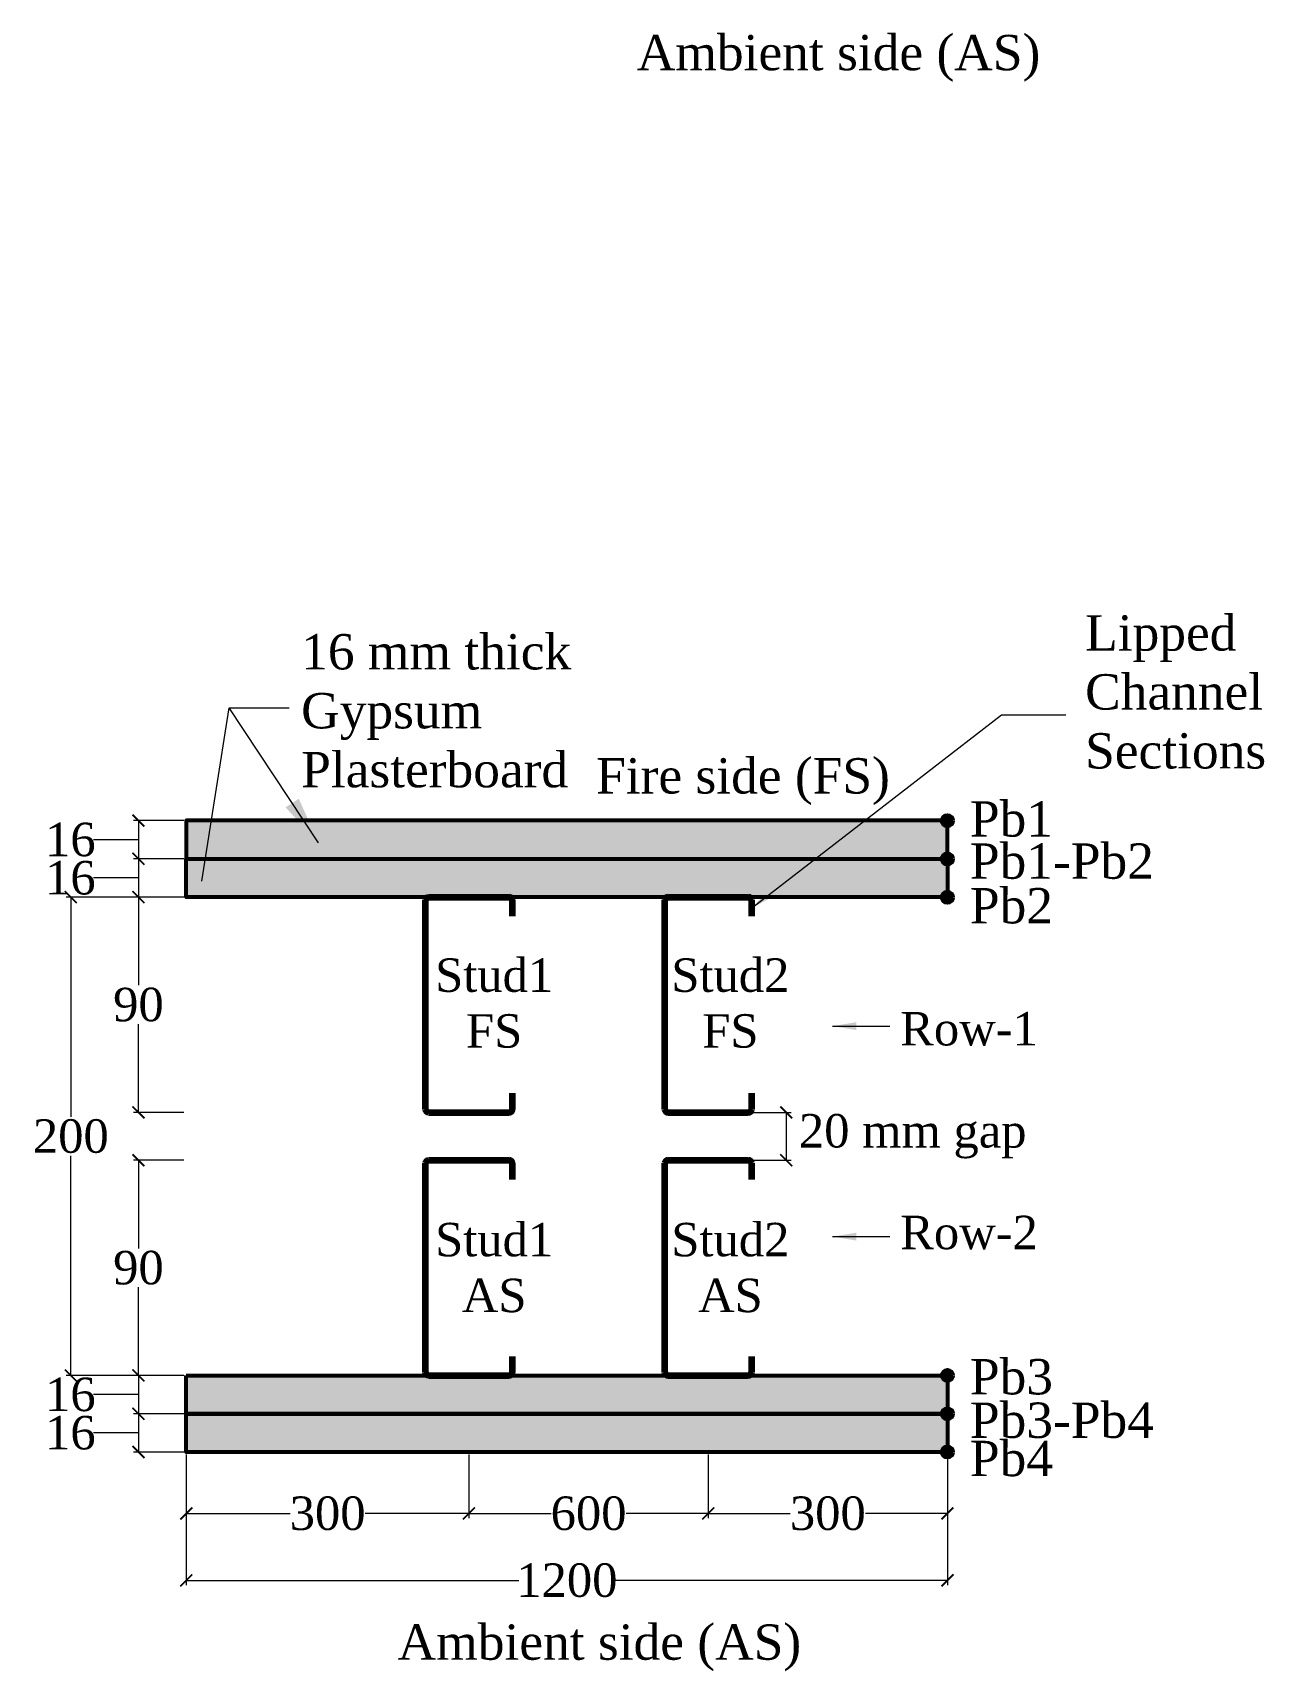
# Model space of a CAD drawing. Header units: millimetres. Extents: x 1095 to 7419, y -378 to 5598.
# Drawn here: x 4760 to 5274, y -378 to 307 of the extents above; entities that cross this region are included whole.
import ezdxf

# ---------------------------------------------------------------- set-up
doc = ezdxf.new("R2010")
doc.units = ezdxf.units.MM
doc.header["$PDMODE"] = 34
doc.layers.get('0').update_dxf_attribs({"lineweight": 9})
doc.layers.get('Defpoints').update_dxf_attribs({"color": 255})
doc.styles.get("Standard").update_dxf_attribs({"font": 'times.ttf'})
doc.dimstyles.new('Times new roman', dxfattribs={"dimtxt": 14, "dimasz": 5, "dimexe": 2, "dimexo": 1, "dimgap": 1, "dimtad": 0, "dimtih": 1, "dimtoh": 1, "dimtxsty": 'Standard', "dimblk": 'ARCHTICK', "dimcen": 0, "dimclrd": 256, "dimclre": 256, "dimadec": 0, "dimazin": 0, "dimtfac": 1, "dimtmove": 0, "dimatfit": 3, "dimfxl": 1, "dimlwd": -1, "dimlwe": -1, "dimarcsym": 0})

# ---------------------------------------------------------------- blocks, each defined once
blk = doc.blocks.new('Stud')
at = {"lineweight": 120}
for p, q in [((4630.24, 1668.85), (4630.24, 1756.35)), ((4631.49, 1757.6), (4665.24, 1757.6)), ((4666.49, 1756.35), (4666.49, 1749.6)), ((4666.49, 1675.6), (4666.49, 1668.85)), ((4631.49, 1667.6), (4665.24, 1667.6))]:
    blk.add_line(p, q, dxfattribs=at)
for centre, start, end in [((4631.49, 1756.35), 90, 180), ((4665.24, 1756.35), 0, 90), ((4631.49, 1668.85), 180, 270), ((4665.24, 1668.85), 270, 0)]:
    blk.add_arc(centre, 1.25, start, end, dxfattribs=at)
blk = doc.blocks.new('_ArchTick')
at = {"color": 0, "linetype": 'ByBlock', "const_width": 0.15}
blk.add_lwpolyline([(-0.5, -0.5), (0.5, 0.5)], dxfattribs=at)
blk = doc.blocks.new('*D162')
at = {"transparency": 16777216}
for p, q in [((4822.9, -54.5), (4801.9, -54.5)), ((4803.9, -54.5), (4803.9, -91.36)), ((4803.9, -144.5), (4803.9, -107.64)), ((4822.9, -144.5), (4801.9, -144.5))]:
    blk.add_line(p, q, dxfattribs=at)
at = {"layer": 'Defpoints', "color": 0, "lineweight": 53, "transparency": 16777216}
for p in [(4823.9, -54.5), (4803.9, -144.5), (4823.9, -144.5)]:
    blk.add_point(p, dxfattribs=at)
at = {"transparency": 16777216, "xscale": 5, "yscale": 5, "zscale": 5}
for p, rotation in [((4803.9, -54.5), 90), ((4803.9, -144.5), 270)]:
    blk.add_blockref('_ArchTick', p, dxfattribs=dict(at, rotation=rotation))
at = {"color": 0, "lineweight": 53, "transparency": 16777216, "insert": (4803.9, -99.5), "char_height": 14, "attachment_point": 5}
blk.add_mtext('90', dxfattribs=at)
blk = doc.blocks.new('*D163')
at = {"transparency": 16777216}
for p, q in [((4822.9, -38.5), (4801.9, -38.5)), ((4803.9, -38.5), (4803.9, -54.5)), ((4787.16, -46.5), (4785.16, -46.5)), ((4803.9, -46.5), (4787.16, -46.5)), ((4822.9, -54.5), (4801.9, -54.5))]:
    blk.add_line(p, q, dxfattribs=at)
at = {"layer": 'Defpoints', "color": 0, "lineweight": 53, "transparency": 16777216}
for p in [(4823.9, -38.5), (4803.9, -54.5), (4823.9, -54.5)]:
    blk.add_point(p, dxfattribs=at)
at = {"transparency": 16777216, "xscale": 5, "yscale": 5, "zscale": 5}
for p, rotation in [((4803.9, -38.5), 90), ((4803.9, -54.5), 270)]:
    blk.add_blockref('_ArchTick', p, dxfattribs=dict(at, rotation=rotation))
at = {"color": 0, "lineweight": 53, "transparency": 16777216, "insert": (4775.44, -46.5), "char_height": 14, "attachment_point": 5}
blk.add_mtext('16', dxfattribs=at)
blk = doc.blocks.new('*D164')
at = {"transparency": 16777216}
for p, q in [((4822.9, -22.5), (4801.9, -22.5)), ((4803.9, -22.5), (4803.9, -38.5)), ((4787.16, -30.5), (4785.16, -30.5)), ((4803.9, -30.5), (4787.16, -30.5)), ((4822.9, -38.5), (4801.9, -38.5))]:
    blk.add_line(p, q, dxfattribs=at)
at = {"layer": 'Defpoints', "color": 0, "lineweight": 53, "transparency": 16777216}
for p in [(4823.9, -22.5), (4803.9, -38.5), (4823.9, -38.5)]:
    blk.add_point(p, dxfattribs=at)
at = {"transparency": 16777216, "xscale": 5, "yscale": 5, "zscale": 5}
for p, rotation in [((4803.9, -22.5), 90), ((4803.9, -38.5), 270)]:
    blk.add_blockref('_ArchTick', p, dxfattribs=dict(at, rotation=rotation))
at = {"color": 0, "lineweight": 53, "transparency": 16777216, "insert": (4775.44, -30.5), "char_height": 14, "attachment_point": 5}
blk.add_mtext('16', dxfattribs=at)
blk = doc.blocks.new('*D165')
at = {"transparency": 16777216}
for p, q in [((4822.9, -270.5), (4801.9, -270.5)), ((4803.9, -270.5), (4803.9, -286.5)), ((4787.16, -278.5), (4785.16, -278.5)), ((4803.9, -278.5), (4787.16, -278.5)), ((4822.9, -286.5), (4801.9, -286.5))]:
    blk.add_line(p, q, dxfattribs=at)
at = {"layer": 'Defpoints', "color": 0, "lineweight": 53, "transparency": 16777216}
for p in [(4823.9, -270.5), (4803.9, -286.5), (4823.9, -286.5)]:
    blk.add_point(p, dxfattribs=at)
at = {"transparency": 16777216, "xscale": 5, "yscale": 5, "zscale": 5}
for p, rotation in [((4803.9, -270.5), 90), ((4803.9, -286.5), 270)]:
    blk.add_blockref('_ArchTick', p, dxfattribs=dict(at, rotation=rotation))
at = {"color": 0, "lineweight": 53, "transparency": 16777216, "insert": (4775.44, -278.5), "char_height": 14, "attachment_point": 5}
blk.add_mtext('16', dxfattribs=at)
blk = doc.blocks.new('*D166')
at = {"transparency": 16777216}
for p, q in [((4822.9, -254.5), (4801.9, -254.5)), ((4803.9, -254.5), (4803.9, -270.5)), ((4787.16, -262.5), (4785.16, -262.5)), ((4803.9, -262.5), (4787.16, -262.5)), ((4822.9, -270.5), (4801.9, -270.5))]:
    blk.add_line(p, q, dxfattribs=at)
at = {"layer": 'Defpoints', "color": 0, "lineweight": 53, "transparency": 16777216}
for p in [(4823.9, -254.5), (4803.9, -270.5), (4823.9, -270.5)]:
    blk.add_point(p, dxfattribs=at)
at = {"transparency": 16777216, "xscale": 5, "yscale": 5, "zscale": 5}
for p, rotation in [((4803.9, -254.5), 90), ((4803.9, -270.5), 270)]:
    blk.add_blockref('_ArchTick', p, dxfattribs=dict(at, rotation=rotation))
at = {"color": 0, "lineweight": 53, "transparency": 16777216, "insert": (4775.44, -262.5), "char_height": 14, "attachment_point": 5}
blk.add_mtext('16', dxfattribs=at)
blk = doc.blocks.new('*D174')
at = {"transparency": 16777216}
for p, q in [((4823.9, -287.5), (4823.9, -342.16)), ((5142.03, -287.5), (5142.03, -342.16)), ((4823.9, -340.16), (4962.87, -340.16)), ((5142.03, -340.16), (5003.06, -340.16))]:
    blk.add_line(p, q, dxfattribs=at)
at = {"layer": 'Defpoints', "color": 0, "lineweight": 53, "transparency": 16777216}
for p in [(4823.9, -286.5), (5142.03, -286.5), (5142.03, -340.16)]:
    blk.add_point(p, dxfattribs=at)
at = {"transparency": 16777216, "xscale": 5, "yscale": 5, "zscale": 5, "rotation": 180}
blk.add_blockref('_ArchTick', (4823.9, -340.16), dxfattribs=at)
at = {"transparency": 16777216, "xscale": 5, "yscale": 5, "zscale": 5}
blk.add_blockref('_ArchTick', (5142.03, -340.16), dxfattribs=at)
at = {"color": 0, "lineweight": 53, "transparency": 16777216, "insert": (4982.97, -340.16), "char_height": 14, "attachment_point": 5}
blk.add_mtext('1200', dxfattribs=at)
blk = doc.blocks.new('*D167')
at = {"transparency": 16777216}
for p, q in [((4823.9, -287.5), (4823.9, -314.18)), ((4942.03, -287.5), (4942.03, -314.18)), ((4823.9, -312.18), (4867.25, -312.18)), ((4942.03, -312.18), (4898.68, -312.18))]:
    blk.add_line(p, q, dxfattribs=at)
at = {"layer": 'Defpoints', "color": 0, "lineweight": 53, "transparency": 16777216}
for p in [(4823.9, -286.5), (4942.03, -286.5), (4942.03, -312.18)]:
    blk.add_point(p, dxfattribs=at)
at = {"transparency": 16777216, "xscale": 5, "yscale": 5, "zscale": 5, "rotation": 180}
blk.add_blockref('_ArchTick', (4823.9, -312.18), dxfattribs=at)
at = {"transparency": 16777216, "xscale": 5, "yscale": 5, "zscale": 5}
blk.add_blockref('_ArchTick', (4942.03, -312.18), dxfattribs=at)
at = {"color": 0, "lineweight": 53, "transparency": 16777216, "insert": (4882.97, -312.18), "char_height": 14, "attachment_point": 5}
blk.add_mtext('300', dxfattribs=at)
blk = doc.blocks.new('*D168')
at = {"transparency": 16777216}
for p, q in [((4942.03, -287.5), (4942.03, -314.18)), ((5042.03, -287.5), (5042.03, -314.18)), ((4942.03, -312.18), (4976.34, -312.18)), ((5042.03, -312.18), (5007.72, -312.18))]:
    blk.add_line(p, q, dxfattribs=at)
at = {"layer": 'Defpoints', "color": 0, "lineweight": 53, "transparency": 16777216}
for p in [(4942.03, -286.5), (5042.03, -286.5), (5042.03, -312.18)]:
    blk.add_point(p, dxfattribs=at)
at = {"transparency": 16777216, "xscale": 5, "yscale": 5, "zscale": 5, "rotation": 180}
blk.add_blockref('_ArchTick', (4942.03, -312.18), dxfattribs=at)
at = {"transparency": 16777216, "xscale": 5, "yscale": 5, "zscale": 5}
blk.add_blockref('_ArchTick', (5042.03, -312.18), dxfattribs=at)
at = {"color": 0, "lineweight": 53, "transparency": 16777216, "insert": (4992.03, -312.18), "char_height": 14, "attachment_point": 5}
blk.add_mtext('600', dxfattribs=at)
blk = doc.blocks.new('*D169')
at = {"transparency": 16777216}
for p, q in [((5042.03, -287.5), (5042.03, -314.18)), ((5142.03, -287.5), (5142.03, -314.18)), ((5042.03, -312.18), (5076.31, -312.18)), ((5142.03, -312.18), (5107.75, -312.18))]:
    blk.add_line(p, q, dxfattribs=at)
at = {"layer": 'Defpoints', "color": 0, "lineweight": 53, "transparency": 16777216}
for p in [(5042.03, -286.5), (5142.03, -286.5), (5142.03, -312.18)]:
    blk.add_point(p, dxfattribs=at)
at = {"transparency": 16777216, "xscale": 5, "yscale": 5, "zscale": 5, "rotation": 180}
blk.add_blockref('_ArchTick', (5042.03, -312.18), dxfattribs=at)
at = {"transparency": 16777216, "xscale": 5, "yscale": 5, "zscale": 5}
blk.add_blockref('_ArchTick', (5142.03, -312.18), dxfattribs=at)
at = {"color": 0, "lineweight": 53, "transparency": 16777216, "insert": (5092.03, -312.18), "char_height": 14, "attachment_point": 5}
blk.add_mtext('300', dxfattribs=at)
blk = doc.blocks.new('*D170')
at = {"transparency": 16777216}
for p, q in [((4822.9, -164.5), (4801.9, -164.5)), ((4803.9, -164.5), (4803.9, -201.36)), ((4803.9, -254.5), (4803.9, -217.64)), ((4822.9, -254.5), (4801.9, -254.5))]:
    blk.add_line(p, q, dxfattribs=at)
at = {"layer": 'Defpoints', "color": 0, "lineweight": 53, "transparency": 16777216}
for p in [(4823.9, -164.5), (4803.9, -254.5), (4823.9, -254.5)]:
    blk.add_point(p, dxfattribs=at)
at = {"transparency": 16777216, "xscale": 5, "yscale": 5, "zscale": 5}
for p, rotation in [((4803.9, -164.5), 90), ((4803.9, -254.5), 270)]:
    blk.add_blockref('_ArchTick', p, dxfattribs=dict(at, rotation=rotation))
at = {"color": 0, "lineweight": 53, "transparency": 16777216, "insert": (4803.9, -209.5), "char_height": 14, "attachment_point": 5}
blk.add_mtext('90', dxfattribs=at)
blk = doc.blocks.new('*D171')
at = {"transparency": 16777216}
for p, q in [((4822.9, -38.5), (4801.9, -38.5)), ((4803.9, -38.5), (4803.9, -54.5)), ((4787.16, -46.5), (4785.16, -46.5)), ((4803.9, -46.5), (4787.16, -46.5)), ((4822.9, -54.5), (4801.9, -54.5))]:
    blk.add_line(p, q, dxfattribs=at)
at = {"layer": 'Defpoints', "color": 0, "lineweight": 53, "transparency": 16777216}
for p in [(4823.9, -38.5), (4803.9, -54.5), (4823.9, -54.5)]:
    blk.add_point(p, dxfattribs=at)
at = {"transparency": 16777216, "xscale": 5, "yscale": 5, "zscale": 5}
for p, rotation in [((4803.9, -38.5), 90), ((4803.9, -54.5), 270)]:
    blk.add_blockref('_ArchTick', p, dxfattribs=dict(at, rotation=rotation))
at = {"color": 0, "lineweight": 53, "transparency": 16777216, "insert": (4775.44, -46.5), "char_height": 14, "attachment_point": 5}
blk.add_mtext('16', dxfattribs=at)
blk = doc.blocks.new('*D172')
at = {"transparency": 16777216}
for p, q in [((4822.9, -22.5), (4801.9, -22.5)), ((4803.9, -22.5), (4803.9, -38.5)), ((4787.16, -30.5), (4785.16, -30.5)), ((4803.9, -30.5), (4787.16, -30.5)), ((4822.9, -38.5), (4801.9, -38.5))]:
    blk.add_line(p, q, dxfattribs=at)
at = {"layer": 'Defpoints', "color": 0, "lineweight": 53, "transparency": 16777216}
for p in [(4823.9, -22.5), (4803.9, -38.5), (4823.9, -38.5)]:
    blk.add_point(p, dxfattribs=at)
at = {"transparency": 16777216, "xscale": 5, "yscale": 5, "zscale": 5}
for p, rotation in [((4803.9, -22.5), 90), ((4803.9, -38.5), 270)]:
    blk.add_blockref('_ArchTick', p, dxfattribs=dict(at, rotation=rotation))
at = {"color": 0, "lineweight": 53, "transparency": 16777216, "insert": (4775.44, -30.5), "char_height": 14, "attachment_point": 5}
blk.add_mtext('16', dxfattribs=at)
blk = doc.blocks.new('*D173')
at = {"transparency": 16777216}
for p, q in [((4822.9, -54.5), (4773.64, -54.5)), ((4775.64, -54.5), (4775.64, -146.38)), ((4775.64, -254.5), (4775.64, -162.62)), ((4822.9, -254.5), (4773.64, -254.5))]:
    blk.add_line(p, q, dxfattribs=at)
at = {"layer": 'Defpoints', "color": 0, "lineweight": 53, "transparency": 16777216}
for p in [(4823.9, -54.5), (4775.64, -254.5), (4823.9, -254.5)]:
    blk.add_point(p, dxfattribs=at)
at = {"transparency": 16777216, "xscale": 5, "yscale": 5, "zscale": 5}
for p, rotation in [((4775.64, -54.5), 90), ((4775.64, -254.5), 270)]:
    blk.add_blockref('_ArchTick', p, dxfattribs=dict(at, rotation=rotation))
at = {"color": 0, "lineweight": 53, "transparency": 16777216, "insert": (4775.64, -154.5), "char_height": 14, "attachment_point": 5}
blk.add_mtext('200', dxfattribs=at)
blk = doc.blocks.new('*D175')
at = {"transparency": 16777216}
for p, q in [((5059.9, -144.5), (5076.66, -144.5)), ((5074.66, -144.5), (5074.66, -164.5)), ((5059.9, -164.5), (5076.66, -164.5))]:
    blk.add_line(p, q, dxfattribs=at)
at = {"layer": 'Defpoints', "color": 0, "lineweight": 53, "transparency": 16777216}
for p in [(5058.9, -144.5), (5058.9, -164.5), (5074.66, -164.5)]:
    blk.add_point(p, dxfattribs=at)
at = {"transparency": 16777216, "xscale": 5, "yscale": 5, "zscale": 5}
for p, rotation in [((5074.66, -144.5), 90), ((5074.66, -164.5), 270)]:
    blk.add_blockref('_ArchTick', p, dxfattribs=dict(at, rotation=rotation))
at = {"color": 0, "lineweight": 53, "transparency": 16777216, "insert": (5127.51, -154.5), "char_height": 14, "attachment_point": 5}
blk.add_mtext('20 mm gap', dxfattribs=at)

msp = doc.modelspace()

# ---------------------------------------------------------------- hatches: boundary and pattern name
at = {"lineweight": 53, "true_color": 0x2776bb}
h = msp.add_hatch(color=152, dxfattribs=at)
h.dxf.hatch_style = 1
h.paths.add_polyline_path([(5144.332, -22.568, 1), (5139.726, -22.568, 1)])
at = {"lineweight": 53, "true_color": 0xf7abae}
h = msp.add_hatch(color=241, dxfattribs=at)
h.dxf.hatch_style = 1
h.paths.add_polyline_path([(4823.904, -22.501), (4823.904, -38.501), (5142.029, -38.501), (5142.029, -22.501)])
h = msp.add_hatch(color=241, dxfattribs=at)
h.dxf.hatch_style = 1
h.paths.add_polyline_path([(4823.904, -38.501), (4823.904, -54.501), (5142.029, -54.501), (5142.029, -38.501)])
at = {"lineweight": 53, "true_color": 0x2776bb}
h = msp.add_hatch(color=152, dxfattribs=at)
h.dxf.hatch_style = 1
h.paths.add_polyline_path([(5144.332, -38.568, 1), (5139.726, -38.568, 1)])
h = msp.add_hatch(color=152, dxfattribs=at)
h.dxf.hatch_style = 1
h.paths.add_polyline_path([(5144.332, -54.568, 1), (5139.726, -54.568, 1)])
h = msp.add_hatch(color=152, dxfattribs=at)
h.dxf.hatch_style = 1
h.paths.add_polyline_path([(5144.332, -254.501, 1), (5139.726, -254.501, 1)])
at = {"lineweight": 53, "true_color": 0xf7abae}
h = msp.add_hatch(color=241, dxfattribs=at)
h.dxf.hatch_style = 1
h.paths.add_polyline_path([(5142.029, -254.501), (4823.904, -254.501), (4823.904, -270.501), (5142.029, -270.501)])
h = msp.add_hatch(color=241, dxfattribs=at)
h.dxf.hatch_style = 1
h.paths.add_polyline_path([(5142.029, -286.501), (5142.029, -270.501), (4823.904, -270.501), (4823.904, -286.501)])
at = {"lineweight": 53, "true_color": 0x2776bb}
h = msp.add_hatch(color=152, dxfattribs=at)
h.dxf.hatch_style = 1
h.paths.add_polyline_path([(5144.332, -270.501, 1), (5139.726, -270.501, 1)])
h = msp.add_hatch(color=152, dxfattribs=at)
h.dxf.hatch_style = 1
h.paths.add_polyline_path([(5144.332, -286.501, 1), (5139.726, -286.501, 1)])

# ---------------------------------------------------------------- linework, layer by layer
at = {"lineweight": 53}
for points in [[(4823.904, -38.501), (5142.029, -38.501), (5142.029, -22.501), (4823.904, -22.501)], [(4823.904, -38.501), (5142.029, -38.501), (5142.029, -54.501), (4823.904, -54.501)], [(4823.904, -254.501), (5142.029, -254.501), (5142.029, -270.501), (4823.904, -270.501)], [(4823.904, -270.501), (5142.029, -270.501), (5142.029, -286.501), (4823.904, -286.501)]]:
    msp.add_lwpolyline(points, close=True, dxfattribs=at)
for centre in [(5142.029, -22.568), (5142.029, -38.568), (5142.029, -54.568), (5142.029, -254.501), (5142.029, -270.501), (5142.029, -286.501)]:
    msp.add_circle(centre, 2.303, dxfattribs=at)

# ---------------------------------------------------------------- block references
at = {"lineweight": -3}
for p in [(293.659, -1812.104), (393.659, -1812.104), (293.659, -1922.104), (393.659, -1922.104)]:
    msp.add_blockref('Stud', p, dxfattribs=at)

# ---------------------------------------------------------------- texts
at = {"lineweight": 53, "attachment_point": 1}
for s, insert, char_height, width in [('Ambient side (AS)', (5012.183, 305.972), 14.7814, 165.80062), ('Lipped Channel Sections', (5199.568, 63.334), 14.7814, 68.45472), ('16 mm thick Gypsum Plasterboard', (4871.902, 55.464), 14.7814, 115.93848), ('Fire side (FS)', (4995.175, 3.591), 14.7814, 121.64572), ('Pb1', (5151.403, -14.422), 14.7814, 41.76421), ('Pb1-Pb2', (5151.403, -32.039), 14.7814, 41.76421), ('Pb2', (5151.403, -50.705), 14.7814, 41.76421), ('\\pxqc;Stud1\\PFS', (4931.692, -80.106), 14, 41.76421), ('\\pxqc;Stud2\\PFS', (5030.417, -80.106), 14, 41.76421), ('Row-1', (5122.255, -102.516), 14, 90.08321), ('\\pxqc;Stud1\\PAS', (4931.692, -190.68), 14, 41.76421), ('\\pxqc;Stud2\\PAS', (5030.417, -190.68), 14, 41.76421), ('Row-2', (5122.255, -187.695), 14, 90.08321), ('Pb3', (5151.403, -247.621), 14.7814, 41.76421), ('Pb3-Pb4', (5151.403, -265.797), 14.7814, 41.76421), ('Pb4', (5151.403, -281.797), 14.7814, 41.76421), ('Ambient side (AS)', (4912.232, -358.556), 14.7814, 165.80062)]:
    msp.add_mtext(s, dxfattribs=dict(at, insert=insert, char_height=char_height, width=width))

# ---------------------------------------------------------------- dimensions: what is measured, and where the dimension line sits
at = {"lineweight": 53}
for base, p1, p2, picture, middle in [((4803.904, -38.501), (4823.904, -22.501), (4823.904, -38.501), '*D164', (4784.162, -30.501)), ((4803.904, -38.501), (4823.904, -22.501), (4823.904, -38.501), '*D172', (4784.162, -30.501)), ((4803.904, -54.501), (4823.904, -38.501), (4823.904, -54.501), '*D163', (4784.162, -46.501)), ((4803.904, -54.501), (4823.904, -38.501), (4823.904, -54.501), '*D171', (4784.162, -46.501)), ((4775.64, -254.501), (4823.904, -54.501), (4823.904, -254.501), '*D173', (4775.64, -154.501)), ((4803.904, -270.501), (4823.904, -254.501), (4823.904, -270.501), '*D166', (4784.162, -262.501)), ((4803.904, -286.501), (4823.904, -270.501), (4823.904, -286.501), '*D165', (4784.162, -278.501))]:
    dim = msp.add_linear_dim(base=base, p1=p1, p2=p2, angle=90, dimstyle='Times new roman', override={"dimtmove": 1}, dxfattribs=at)
    dim.commit()
    dim.dimension.update_dxf_attribs({"geometry": picture, "text_midpoint": middle})
for base, p1, p2, picture, middle in [((4803.904, -144.501), (4823.904, -54.501), (4823.904, -144.501), '*D162', (4803.904, -99.501)), ((4803.904, -254.501), (4823.904, -164.501), (4823.904, -254.501), '*D170', (4803.904, -209.501))]:
    dim = msp.add_linear_dim(base=base, p1=p1, p2=p2, angle=90, dimstyle='Times new roman', dxfattribs=at)
    dim.commit()
    dim.dimension.update_dxf_attribs({"geometry": picture, "text_midpoint": middle})
dim = msp.add_linear_dim(base=(5074.664, -164.501), p1=(5058.904, -144.501), p2=(5058.904, -164.501), angle=90, text='<> mm gap', dimstyle='Times new roman', override={"dimtmove": 2}, dxfattribs=at)
dim.commit()
dim.dimension.update_dxf_attribs({"geometry": '*D175', "text_midpoint": (5127.506, -154.501), "dimtype": 160})
for base, p2, text, picture, middle in [((5142.029, -340.157), (5142.029, -286.501), '1200', '*D174', (4982.966, -340.157)), ((4942.029, -312.184), (4942.029, -286.501), '300', '*D167', (4882.966, -312.184))]:
    dim = msp.add_linear_dim(base=base, p1=(4823.904, -286.501), p2=p2, text=text, dimstyle='Times new roman', dxfattribs=at)
    dim.commit()
    dim.dimension.update_dxf_attribs({"geometry": picture, "text_midpoint": middle})
for base, p1, p2, text, picture, middle in [((5042.029, -312.184), (4942.029, -286.501), (5042.029, -286.501), '600', '*D168', (4992.029, -312.184)), ((5142.029, -312.184), (5042.029, -286.501), (5142.029, -286.501), '300', '*D169', (5092.029, -312.184))]:
    dim = msp.add_linear_dim(base=base, p1=p1, p2=p2, text=text, dimstyle='Times new roman', override={"dimtmove": 1}, dxfattribs=at)
    dim.commit()
    dim.dimension.update_dxf_attribs({"geometry": picture, "text_midpoint": middle})

# ---------------------------------------------------------------- leaders
for points, override in [([(4830.423, -47.845), (4841.845, 24.573), (4866.83, 24.573)], {"dimasz": 20}), ([(4879.204, -31.856), (4841.845, 24.573)], {"dimasz": 20}), ([(5060.154, -59.126), (5164.634, 21.683), (5191.502, 21.683)], {"dimasz": 20}), ([(5093.952, -108.437), (5117.882, -108.437)], {"dimasz": 10, "dimgap": 1, "dimtad": 0}), ([(5093.952, -196.437), (5117.882, -196.437)], {"dimasz": 10, "dimgap": 1, "dimtad": 0})]:
    msp.add_leader(points, dimstyle='Times new roman', override=override, dxfattribs=at)

doc.saveas('drawing.dxf')
